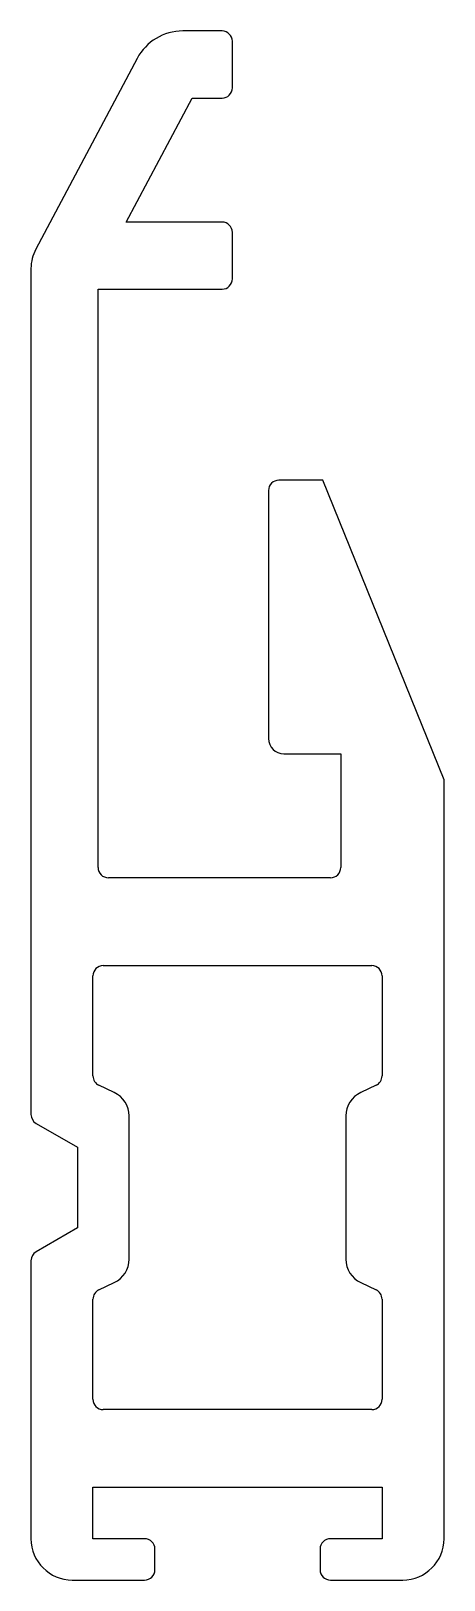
# Model space of a CAD drawing. Extents: x 861.4 to 869.4, y 424.1 to 454.1.
import ezdxf

# ---------------------------------------------------------------- set-up
doc = ezdxf.new("R2010")
doc.units = 0
doc.layers.get('0').update_dxf_attribs({"linetype": 'CONTINUOUS'})

msp = doc.modelspace()

# ---------------------------------------------------------------- linework, layer by layer
at = {"color": 0, "linetype": 'CONTINUOUS'}
for p, q in [((865.074, 454.108), (864.314, 454.108)), ((865.274, 453.008), (865.274, 453.908)), ((863.431, 453.578), (861.468, 449.884)), ((863.218, 450.408), (864.495, 452.808)), ((864.495, 452.808), (865.074, 452.808)), ((865.074, 450.408), (863.218, 450.408)), ((865.274, 449.308), (865.274, 450.208)), ((861.374, 449.509), (861.374, 433.124)), ((862.674, 437.908), (862.674, 449.108)), ((862.674, 449.108), (865.074, 449.108)), ((865.974, 445.208), (865.974, 440.408)), ((867.029, 445.408), (866.174, 445.408)), ((869.374, 439.605), (867.029, 445.408)), ((866.274, 440.108), (867.374, 440.108)), ((867.374, 440.108), (867.374, 437.908)), ((869.374, 424.908), (869.374, 439.605)), ((867.174, 437.708), (862.874, 437.708)), ((862.774, 436.008), (867.974, 436.008)), ((862.574, 433.87), (862.574, 435.808)), ((868.174, 435.808), (868.174, 433.87)), ((862.987, 433.548), (862.688, 433.689)), ((868.059, 433.689), (867.76, 433.548)), ((861.474, 432.951), (862.274, 432.489)), ((863.274, 430.321), (863.274, 433.096)), ((867.474, 433.096), (867.474, 430.321)), ((862.274, 432.489), (862.274, 430.928)), ((862.274, 430.928), (861.474, 430.466)), ((861.374, 430.293), (861.374, 424.908)), ((862.688, 429.728), (862.987, 429.869)), ((867.76, 429.869), (868.059, 429.728)), ((862.574, 427.608), (862.574, 429.547)), ((868.174, 429.547), (868.174, 427.608)), ((867.974, 427.408), (862.774, 427.408)), ((862.574, 424.908), (862.574, 425.908)), ((862.574, 425.908), (868.174, 425.908)), ((868.174, 425.908), (868.174, 424.908)), ((863.574, 424.908), (862.574, 424.908)), ((868.174, 424.908), (867.174, 424.908)), ((863.774, 424.308), (863.774, 424.708)), ((866.974, 424.708), (866.974, 424.308)), ((862.174, 424.108), (863.574, 424.108)), ((867.174, 424.108), (868.574, 424.108))]:
    msp.add_line(p, q, dxfattribs=at)
for centre, radius, start, end in [((864.314, 453.108), 1, 90, 152), ((865.074, 453.908), 0.2, 0, 90), ((865.074, 453.008), 0.2, 270, 360), ((865.074, 450.208), 0.2, 0, 90), ((862.174, 449.509), 0.8, 152, 180), ((865.074, 449.308), 0.2, 270, 360), ((866.174, 445.208), 0.2, 90, 180), ((866.274, 440.408), 0.3, 180, 270), ((862.874, 437.908), 0.2, 180, 270), ((867.174, 437.908), 0.2, 270, 0), ((862.774, 435.808), 0.2, 90, 180), ((867.974, 435.808), 0.2, 0, 90), ((862.774, 433.87), 0.2, 180, 244.715), ((867.974, 433.87), 0.2, 295.285, 0), ((862.774, 433.096), 0.5, 0, 64.715), ((867.974, 433.096), 0.5, 115.285, 180), ((861.574, 433.124), 0.2, 180, 240), ((861.574, 430.293), 0.2, 120, 180), ((862.774, 430.321), 0.5, 295.285, 0), ((867.974, 430.321), 0.5, 180, 244.715), ((862.774, 429.547), 0.2, 115.285, 180), ((867.974, 429.547), 0.2, 0, 64.715), ((862.774, 427.608), 0.2, 180, 270), ((867.974, 427.608), 0.2, 270, 0), ((862.174, 424.908), 0.8, 180, 270), ((863.574, 424.708), 0.2, 0, 90), ((867.174, 424.708), 0.2, 90, 180), ((868.574, 424.908), 0.8, 270, 0), ((863.574, 424.308), 0.2, 270, 0), ((867.174, 424.308), 0.2, 180, 270)]:
    msp.add_arc(centre, radius, start, end, dxfattribs=at)

doc.saveas('drawing.dxf')
